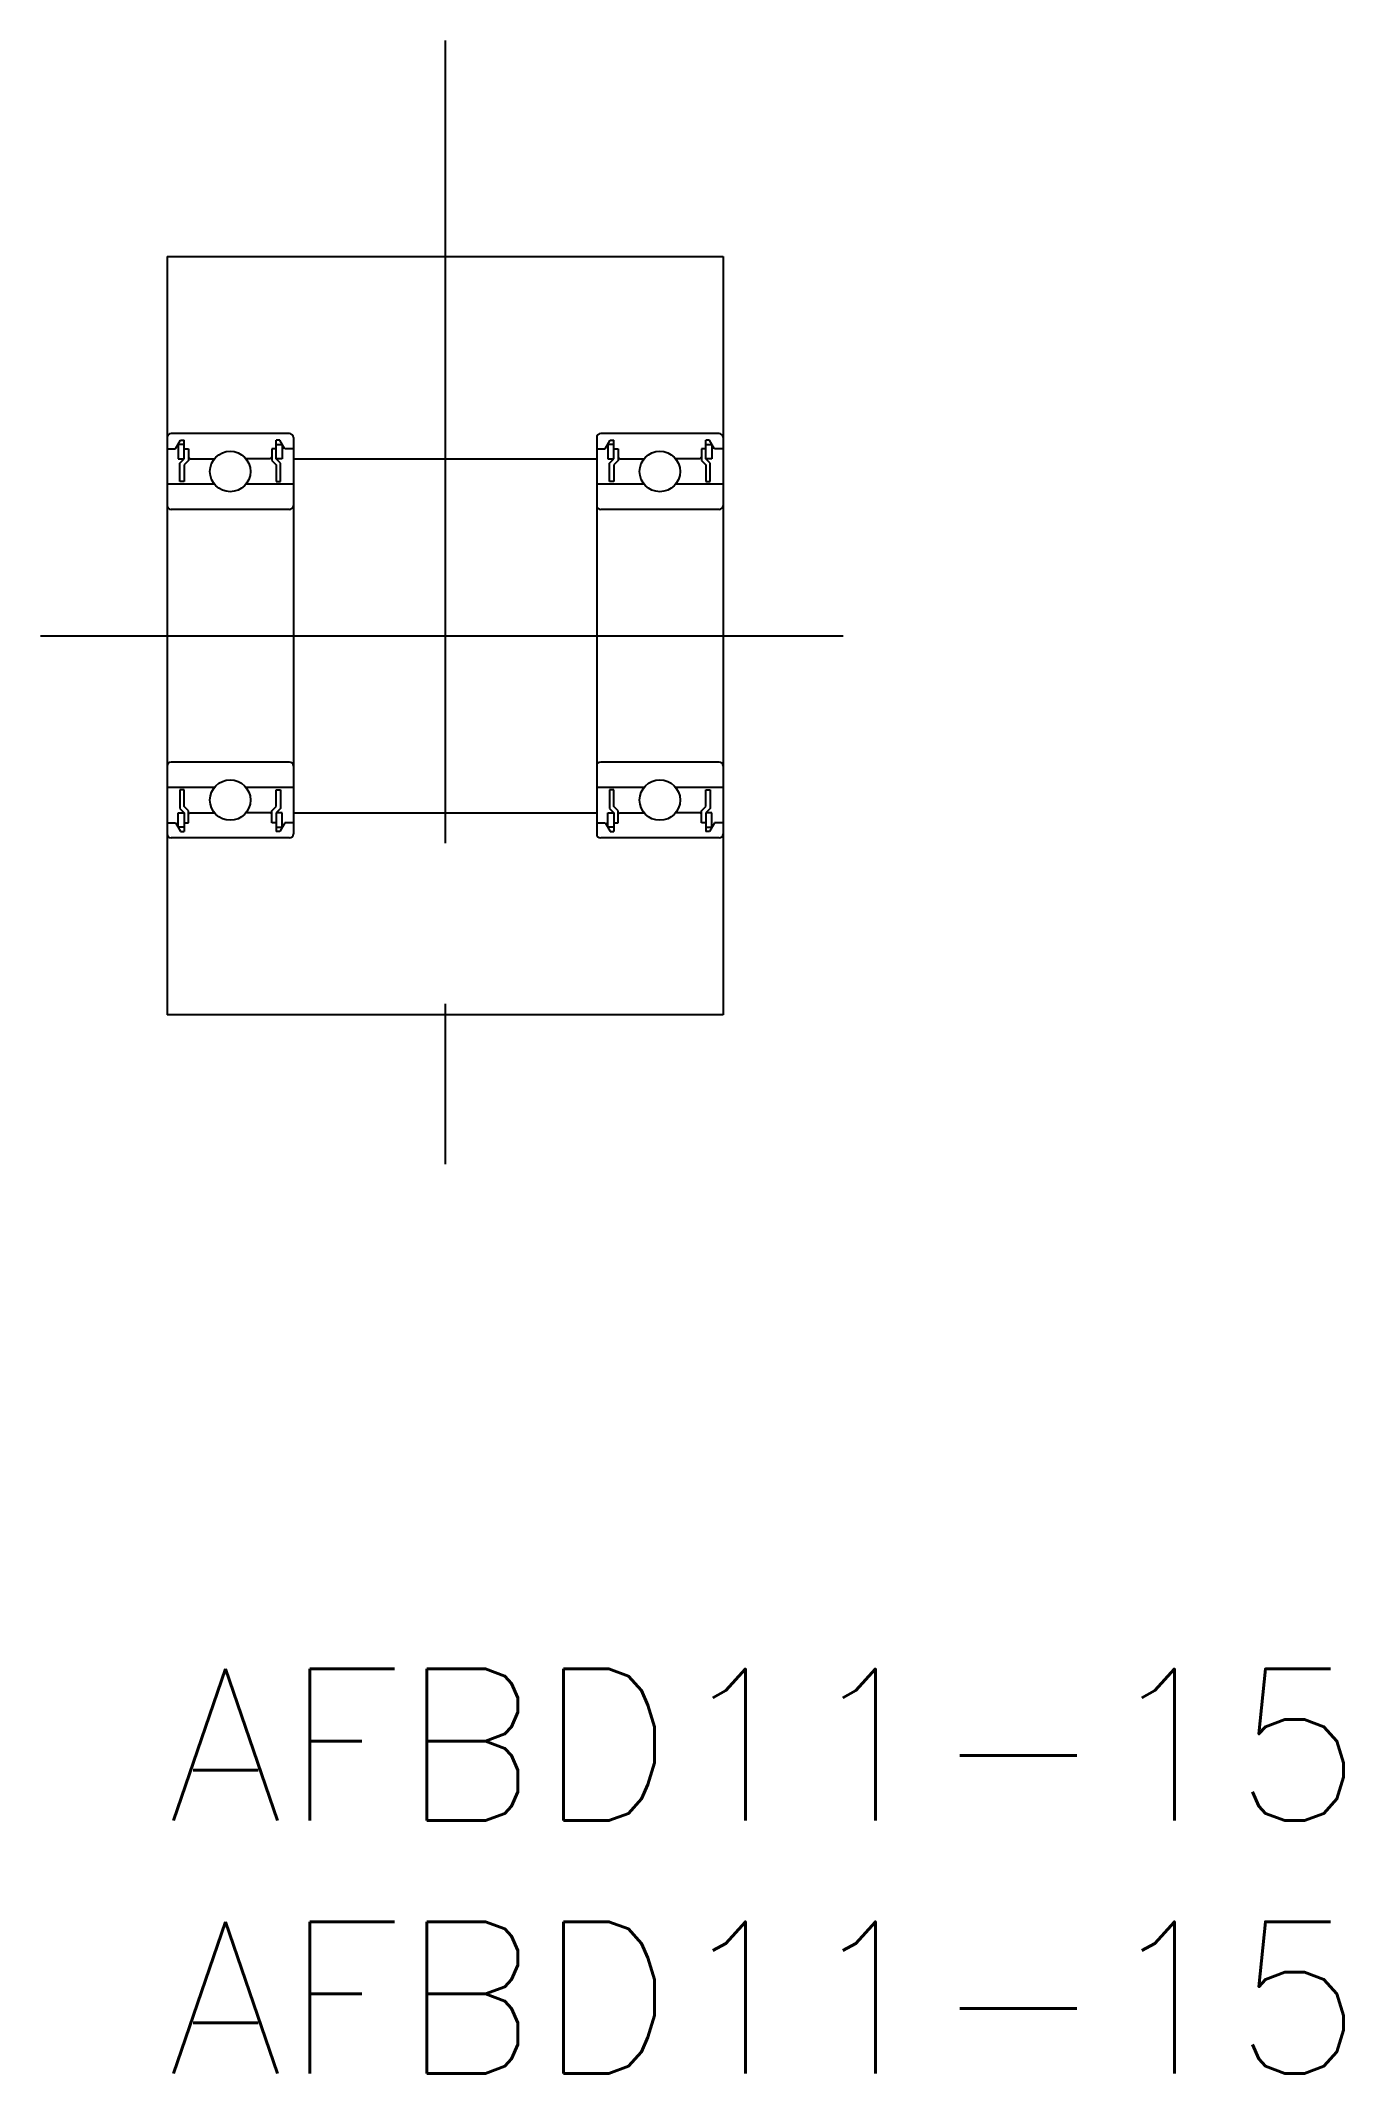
# Model space of a CAD drawing. Extents: x -2.5 to 23.3, y -8 to 32.2.
import ezdxf

# ---------------------------------------------------------------- set-up
doc = ezdxf.new("R2010")
doc.units = 0
doc.header["$LTSCALE"] = 0.5
doc.linetypes.add('CENTER', pattern=[50.8, 31.75, -6.35, 6.35, -6.35])
doc.layers.get('0').update_dxf_attribs({"linetype": 'CONTINUOUS'})
doc.layers.add('CENTER', color=1, linetype='CENTER')
doc.styles.get("Standard").update_dxf_attribs({"font": 'txt.shx', "height": 3, "bigfont": 'bigfont.shx'})

# ---------------------------------------------------------------- blocks, each defined once
blk = doc.blocks.new('*U8')
at = {"color": 7, "linetype": 'CONTINUOUS'}
blk.add_text('AFBD11-15', height=3, dxfattribs=at).set_placement((0, -3))
blk = doc.blocks.new('*U9')
at = {"color": 7, "linetype": 'CONTINUOUS'}
blk.add_text('AFBD11-15', height=3, dxfattribs=at).set_placement((0, -8))

msp = doc.modelspace()

# ---------------------------------------------------------------- linework, layer by layer
at = {"color": 7, "linetype": 'CONTINUOUS'}
for p, q in [((0, 27.937), (11, 27.937)), ((0, 27.937), (0, 12.937)), ((11, 27.937), (11, 12.937)), ((0, 24.137), (0.17, 24.137)), ((2.42, 24.437), (0.08, 24.437)), ((0.17, 24.137), (0.268, 24.307)), ((0.219, 24.222), (0.219, 23.937)), ((0.34, 24.222), (0.219, 24.222)), ((0.268, 24.307), (0.34, 24.307)), ((0.34, 23.937), (0.34, 24.307)), ((0.34, 24.137), (0.425, 24.137)), ((0.425, 24.137), (0.425, 23.902)), ((2.075, 24.137), (2.075, 23.902)), ((2.16, 24.137), (2.075, 24.137)), ((2.232, 24.307), (2.16, 24.307)), ((2.16, 23.937), (2.16, 24.307)), ((2.16, 24.222), (2.281, 24.222)), ((2.33, 24.137), (2.232, 24.307)), ((2.281, 24.222), (2.281, 23.937)), ((2.5, 24.137), (2.33, 24.137)), ((2.5, 24.357), (2.5, 16.517)), ((8.5, 24.357), (8.5, 16.517)), ((8.5, 24.137), (8.67, 24.137)), ((10.92, 24.437), (8.58, 24.437)), ((8.67, 24.137), (8.768, 24.307)), ((8.719, 24.222), (8.719, 23.937)), ((8.84, 24.222), (8.719, 24.222)), ((8.768, 24.307), (8.84, 24.307)), ((8.84, 23.937), (8.84, 24.307)), ((8.84, 24.137), (8.925, 24.137)), ((8.925, 24.137), (8.925, 23.902)), ((10.575, 24.137), (10.575, 23.902)), ((10.66, 24.137), (10.575, 24.137)), ((10.732, 24.307), (10.66, 24.307)), ((10.66, 23.937), (10.66, 24.307)), ((10.66, 24.222), (10.781, 24.222)), ((10.83, 24.137), (10.732, 24.307)), ((10.781, 24.222), (10.781, 23.937)), ((11, 24.137), (10.83, 24.137)), ((0.219, 23.937), (0.34, 23.937)), ((0.255, 23.852), (0.34, 23.937)), ((0.255, 23.487), (0.255, 23.852)), ((0.425, 23.902), (0.34, 23.817)), ((0.34, 23.817), (0.34, 23.487)), ((0.425, 23.967), (0.455, 23.937)), ((0.455, 23.937), (0.938, 23.937)), ((2.045, 23.937), (1.562, 23.937)), ((2.075, 23.967), (2.045, 23.937)), ((2.075, 23.902), (2.16, 23.817)), ((2.245, 23.852), (2.16, 23.937)), ((2.281, 23.937), (2.16, 23.937)), ((2.16, 23.817), (2.16, 23.487)), ((2.245, 23.487), (2.245, 23.852)), ((2.5, 23.937), (8.5, 23.937)), ((8.719, 23.937), (8.84, 23.937)), ((8.755, 23.852), (8.84, 23.937)), ((8.755, 23.487), (8.755, 23.852)), ((8.925, 23.902), (8.84, 23.817)), ((8.84, 23.817), (8.84, 23.487)), ((8.925, 23.967), (8.955, 23.937)), ((8.955, 23.937), (9.438, 23.937)), ((10.545, 23.937), (10.062, 23.937)), ((10.575, 23.967), (10.545, 23.937)), ((10.575, 23.902), (10.66, 23.817)), ((10.745, 23.852), (10.66, 23.937)), ((10.781, 23.937), (10.66, 23.937)), ((10.66, 23.817), (10.66, 23.487)), ((10.745, 23.487), (10.745, 23.852)), ((0.938, 23.437), (0, 23.437)), ((0.34, 23.487), (0.255, 23.487)), ((2.5, 23.437), (1.562, 23.437)), ((2.16, 23.487), (2.245, 23.487)), ((9.438, 23.437), (8.5, 23.437)), ((8.84, 23.487), (8.755, 23.487)), ((11, 23.437), (10.062, 23.437)), ((10.66, 23.487), (10.745, 23.487)), ((2.42, 22.937), (0.08, 22.937)), ((10.92, 22.937), (8.58, 22.937)), ((2.5, 20.437), (2.5, 20.437)), ((2.42, 17.937), (0.08, 17.937)), ((10.92, 17.937), (8.58, 17.937)), ((0.938, 17.437), (0, 17.437)), ((0.34, 17.387), (0.255, 17.387)), ((0.255, 17.387), (0.255, 17.022)), ((0.34, 17.058), (0.34, 17.387)), ((2.5, 17.437), (1.562, 17.437)), ((2.16, 17.387), (2.245, 17.387)), ((2.16, 17.058), (2.16, 17.387)), ((2.245, 17.387), (2.245, 17.022)), ((9.438, 17.437), (8.5, 17.437)), ((8.84, 17.387), (8.755, 17.387)), ((8.755, 17.387), (8.755, 17.022)), ((8.84, 17.058), (8.84, 17.387)), ((11, 17.437), (10.062, 17.437)), ((10.66, 17.387), (10.745, 17.387)), ((10.66, 17.058), (10.66, 17.387)), ((10.745, 17.387), (10.745, 17.022)), ((0.219, 16.652), (0.219, 16.937)), ((0.219, 16.937), (0.34, 16.937)), ((0.255, 17.022), (0.34, 16.937)), ((0.425, 16.973), (0.34, 17.058)), ((0.34, 16.937), (0.34, 16.567)), ((0.425, 16.737), (0.425, 16.973)), ((0.425, 16.907), (0.455, 16.937)), ((0.455, 16.937), (0.938, 16.937)), ((2.045, 16.937), (1.562, 16.937)), ((2.075, 16.907), (2.045, 16.937)), ((2.075, 16.973), (2.16, 17.058)), ((2.075, 16.737), (2.075, 16.973)), ((2.245, 17.022), (2.16, 16.937)), ((2.16, 16.937), (2.16, 16.567)), ((2.281, 16.937), (2.16, 16.937)), ((2.281, 16.652), (2.281, 16.937)), ((2.5, 16.937), (8.5, 16.937)), ((8.719, 16.652), (8.719, 16.937)), ((8.719, 16.937), (8.84, 16.937)), ((8.755, 17.022), (8.84, 16.937)), ((8.925, 16.973), (8.84, 17.058)), ((8.84, 16.937), (8.84, 16.567)), ((8.925, 16.737), (8.925, 16.973)), ((8.925, 16.907), (8.955, 16.937)), ((8.955, 16.937), (9.438, 16.937)), ((10.545, 16.937), (10.062, 16.937)), ((10.575, 16.907), (10.545, 16.937)), ((10.575, 16.973), (10.66, 17.058)), ((10.575, 16.737), (10.575, 16.973)), ((10.745, 17.022), (10.66, 16.937)), ((10.66, 16.937), (10.66, 16.567)), ((10.781, 16.937), (10.66, 16.937)), ((10.781, 16.652), (10.781, 16.937)), ((0, 16.737), (0.17, 16.737)), ((0.17, 16.737), (0.268, 16.567)), ((0.34, 16.652), (0.219, 16.652)), ((0.268, 16.567), (0.34, 16.567)), ((0.34, 16.737), (0.425, 16.737)), ((2.16, 16.737), (2.075, 16.737)), ((2.16, 16.652), (2.281, 16.652)), ((2.232, 16.567), (2.16, 16.567)), ((2.33, 16.737), (2.232, 16.567)), ((2.5, 16.737), (2.33, 16.737)), ((8.5, 16.737), (8.67, 16.737)), ((8.67, 16.737), (8.768, 16.567)), ((8.84, 16.652), (8.719, 16.652)), ((8.768, 16.567), (8.84, 16.567)), ((8.84, 16.737), (8.925, 16.737)), ((10.66, 16.737), (10.575, 16.737)), ((10.66, 16.652), (10.781, 16.652)), ((10.732, 16.567), (10.66, 16.567)), ((10.83, 16.737), (10.732, 16.567)), ((11, 16.737), (10.83, 16.737)), ((2.42, 16.437), (0.08, 16.437)), ((10.92, 16.437), (8.58, 16.437)), ((11, 12.937), (0, 12.937))]:
    msp.add_line(p, q, dxfattribs=at)
for centre in [(1.25, 23.687), (9.75, 23.687), (1.25, 17.187), (9.75, 17.187)]:
    msp.add_circle(centre, 0.4, dxfattribs=at)
for centre, start, end in [((0.08, 24.357), 90, 180), ((2.42, 24.357), 0, 90), ((8.58, 24.357), 90, 180), ((10.92, 24.357), 0, 90), ((0.08, 23.017), 180, 270), ((2.42, 23.017), 270, 0), ((8.58, 23.017), 180, 270), ((10.92, 23.017), 270, 0), ((0.08, 17.857), 90, 180), ((2.42, 17.857), 0, 90), ((8.58, 17.857), 90, 180), ((10.92, 17.857), 0, 90), ((0.08, 16.517), 180, 270), ((2.42, 16.517), 270, 0), ((8.58, 16.517), 180, 270), ((10.92, 16.517), 270, 0)]:
    msp.add_arc(centre, 0.08, start, end, dxfattribs=at)
at = {"layer": 'CENTER', "color": 1, "linetype": 'CENTER'}
for p, q in [((5.5, 32.209), (5.5, 8.666)), ((-2.5, 20.437), (13.5, 20.437))]:
    msp.add_line(p, q, dxfattribs=at)

# ---------------------------------------------------------------- block references
at = {"color": 7, "linetype": 'CONTINUOUS'}
for name in ['*U8', '*U9']:
    msp.add_blockref(name, (0, 0), dxfattribs=at)

doc.saveas('drawing.dxf')
